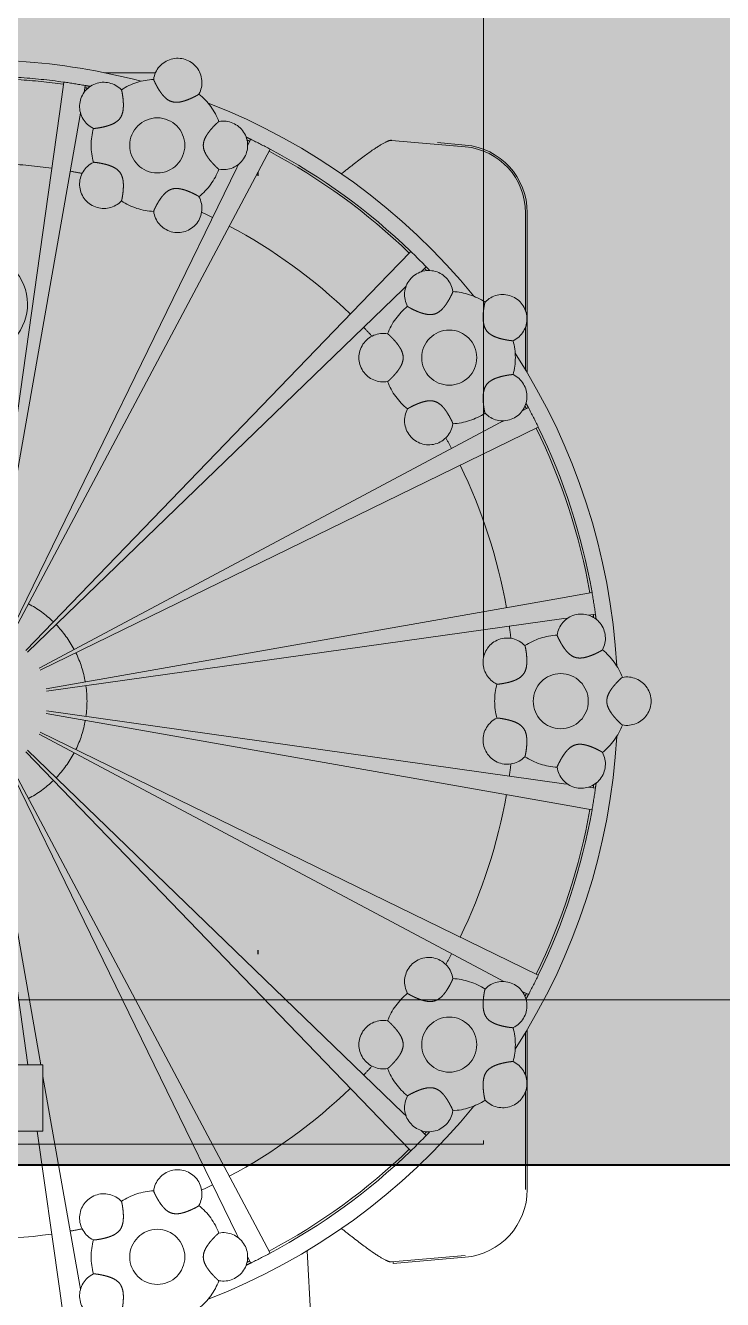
# Model space of a CAD drawing. Header units: centimetres. Extents: x 405564 to 502064, y 46284 to 60634.
# Drawn here: x 484743.74 to 484761.76, y 56623.04 to 56655.95 of the extents above; entities that cross this region are included whole.
import ezdxf

# ---------------------------------------------------------------- set-up
doc = ezdxf.new("R2010")
doc.units = ezdxf.units.CM
for name, pattern in [('( Hidden )', [0.375, 0.25, -0.125]), ('ACAD_ISO07W100', [3, 0, -3]), ('DOT', [0.25, 0, -0.25])]:
    doc.linetypes.add(name, pattern=pattern)
doc.layers.get('0').update_dxf_attribs({"color": 8, "lineweight": 9})
doc.layers.add('0-KRCN-MİMARİ-220526', color=8, linetype='Continuous', lineweight=9)
doc.layers.add('Visible (ISO)', color=8, linetype='Continuous', lineweight=18)
doc.layers.add('AS_DOS_TERAS_UST', color=8, linetype='ACAD_ISO07W100')
doc.layers.add('AS_NOT_MIMARI', color=8, linetype='Continuous')

# ---------------------------------------------------------------- blocks, each defined once
blk = doc.blocks.new('A$Cdfb98813')
h = blk.add_hatch()
h.set_pattern_fill('ANGLE', color=256, scale=0.3)
h.set_pattern_definition([(0, (182.2423, -979.0145), (0, 2.0955), [1.524, -0.5715]), (90, (182.2423, -979.0145), (-2.0955, 1e-16), [1.524, -0.5715])])
h.paths.add_polyline_path([(1918.018, 199.001), (1545.018, 199.001), (1545.018, 300), (1515.018, 300), (1515.018, 199.001), (238.979, 199.001), (238.979, -429.5), (238.979, -658.015), (1918.018, -658.015)])
h.paths.add_polyline_path([(268.979, -429.5), (268.979, 169.001), (1888.018, 169.001), (1888.018, -628.015), (268.979, -628.015), (268.979, -453.5)], flags=16)
h.paths.add_polyline_path([(1888.018, -429.5), (268.979, -429.5), (268.979, -459.5), (1888.018, -459.5)], flags=0)
h = blk.add_hatch()
h.set_pattern_fill('ANGLE', color=256)
h.set_pattern_definition([(0, (-483849.746, -58273.935), (0, 6.985), [5.08, -1.905]), (90, (-483849.746, -58273.935), (-6.985, 4e-16), [5.08, -1.905])])
h.paths.add_polyline_path([(425.139, -15.05), (800.139, -15.05), (800.139, -100), (900, -100), (900.139, -15.05), (1700, -15.05), (1700, -100), (1800, -100), (1800.139, -15.05), (2235.139, -15.05), (2235.139, -206), (425.139, -206.05)])
for points in [[(425.139, -25.065), (425.139, -206.05), (2235.139, -206.05), (2235.139, -15.05), (1800, -15.05)], [(425.139, -15.05), (800.139, -15.05), (800.139, -100), (900, -100), (900.139, -15.05), (1700, -15.05), (1700, -100), (1800, -100), (1800.139, -15.05), (2235.139, -15.05), (2235.139, -206), (425.139, -206.05), (425.139, -15.05)]]:
    blk.add_lwpolyline(points)
at = {"layer": 'Visible (ISO)', "linetype": '( Hidden )', "ltscale": 100}
for p, q in [((897.357, -177.833), (896.041, -177.833)), ((894.985, -178.075), (894.871, -178.892)), ((895.542, -178.163), (895.511, -178.341)), ((894.871, -178.892), (892.992, -192.259)), ((895.399, -178.976), (893.055, -192.269)), ((895.416, -178.875), (895.399, -178.976)), ((899.817, -179.552), (899.737, -179.715)), ((903.456, -179.58), (905.36, -179.747)), ((905.364, -179.701), (904.641, -179.638)), ((900.319, -179.808), (899.931, -180.536)), ((905.092, -179.723), (905.098, -179.724)), ((899.455, -180.293), (893.537, -192.426)), ((899.499, -180.202), (899.455, -180.293)), ((899.931, -180.536), (893.594, -192.455)), ((906.919, -181.449), (906.919, -183.975)), ((906.965, -185.581), (906.965, -181.449)), ((903.955, -182.449), (903.382, -183.043)), ((904.353, -182.848), (904.223, -182.974)), ((903.382, -183.043), (894.004, -192.753)), ((903.76, -183.421), (894.049, -192.798)), ((903.833, -183.35), (903.76, -183.421)), ((906.919, -184.403), (906.919, -185.505)), ((906.995, -186.484), (906.835, -186.569)), ((906.266, -186.871), (894.348, -193.209)), ((906.356, -186.824), (906.266, -186.871)), ((907.251, -186.986), (906.509, -187.348)), ((906.509, -187.348), (894.376, -193.265)), ((907.827, -191.404), (894.533, -193.748)), ((908.64, -191.261), (907.827, -191.404)), ((908.728, -191.817), (908.549, -191.843)), ((907.911, -191.932), (894.543, -193.811)), ((908.012, -191.918), (907.911, -191.932)), ((907.827, -196.725), (894.533, -194.381)), ((907.911, -196.197), (894.543, -194.318)), ((906.266, -201.258), (894.348, -194.92)), ((906.509, -200.781), (894.376, -194.864)), ((903.382, -205.086), (894.004, -195.376)), ((903.76, -204.708), (894.049, -195.331)), ((899.455, -207.836), (893.537, -195.703)), ((899.931, -207.593), (893.594, -195.674)), ((894.059, -203.462), (892.992, -195.87)), ((894.395, -203.461), (893.055, -195.86)), ((908.012, -196.211), (907.911, -196.197)), ((908.728, -196.312), (908.549, -196.287)), ((908.64, -196.868), (907.827, -196.725)), ((907.251, -201.143), (906.509, -200.781)), ((906.356, -201.305), (906.266, -201.258)), ((906.995, -201.645), (906.835, -201.56)), ((906.919, -202.624), (906.919, -203.726)), ((906.965, -206.68), (906.965, -202.548)), ((891.029, -203.462), (894.447, -203.461)), ((894.447, -205.17), (894.447, -203.461)), ((895.399, -209.154), (894.447, -203.755)), ((906.919, -204.154), (906.919, -206.68)), ((903.833, -204.779), (903.76, -204.708)), ((891.029, -205.171), (894.447, -205.17)), ((894.871, -209.237), (894.299, -205.17)), ((903.955, -205.68), (903.382, -205.086)), ((904.353, -205.281), (904.223, -205.155)), ((900.319, -208.321), (899.931, -207.593)), ((899.499, -207.927), (899.455, -207.836)), ((901.275, -208.259), (901.367, -210)), ((899.817, -208.577), (899.737, -208.414)), ((905.36, -208.382), (903.456, -208.549)), ((903.502, -208.591), (905.364, -208.428)), ((903.502, -208.545), (903.502, -208.591)), ((894.985, -210.054), (894.871, -209.237)), ((895.416, -209.254), (895.399, -209.154))]:
    blk.add_line(p, q, dxfattribs=at)
blk.add_lwpolyline([(879.639, -167.914), (905.837, -167.914), (905.837, -205.503), (879.639, -205.503)], close=True, dxfattribs=at)
at = {"layer": 'Visible (ISO)'}
blk.add_lwpolyline([(1383.84, -168.339), (1776.42, -168.339), (1776.42, -201.839), (415.585, -201.748)], dxfattribs=at)
at = {"layer": 'Visible (ISO)', "linetype": '( Hidden )', "ltscale": 100}
for centre in [(897.402, -179.711), (904.948, -185.193), (907.831, -194.065), (904.948, -202.936), (897.402, -208.418)]:
    blk.add_circle(centre, 0.712, dxfattribs=at)
for centre, radius, start, end in [((892.738, -194.065), 16.564, 75.146, 86.2726), ((897.93, -178.086), 0.626, 331.3424, 172.6576), ((892.738, -194.065), 16.146, 82, 86.176), ((892.738, -194.065), 16.089, 82, 86.1624), ((897.402, -179.711), 1.709, 93.128, 122.872), ((892.738, -194.065), 16.147, 80, 82), ((896.02, -178.706), 0.626, 43.3424, 244.6576), ((892.738, -194.065), 16.089, 79.7221, 80), ((892.738, -194.065), 16.146, 79.5388, 80), ((897.402, -179.711), 1.709, 21.128, 50.872), ((892.738, -194.065), 16.564, 39.146, 68.854), ((897.402, -179.711), 1.709, 165.128, 194.872), ((899.111, -179.711), 0.626, 259.3424, 100.6576), ((892.738, -194.065), 16.146, 64, 64.4612), ((892.738, -194.065), 16.089, 64, 64.2779), ((892.738, -194.065), 16.147, 62, 64), ((892.738, -194.065), 16.089, 46, 62), ((892.738, -194.065), 16.146, 46, 62), ((905.211, -181.449), 1.709, 0, 84.9995), ((905.211, -181.449), 1.754, 0, 85), ((892.738, -194.065), 13.899, 82, 86.9465), ((896.02, -180.715), 0.626, 115.3424, 316.6576), ((892.738, -194.065), 13.899, 78.7084, 80), ((897.402, -179.711), 1.709, 309.128, 338.872), ((897.402, -179.711), 1.709, 237.128, 266.872), ((897.93, -181.336), 0.626, 187.3424, 28.6576), ((892.738, -194.065), 13.899, 64, 65.2916), ((892.738, -194.065), 13.899, 46, 62), ((892.738, -194.065), 16.147, 44, 46), ((904.42, -183.568), 0.626, 7.3424, 208.6576), ((892.738, -194.065), 16.089, 43.7221, 44), ((892.738, -194.065), 16.146, 43.5388, 44), ((892.738, -183.813), 1.31, 141.5, 38.5), ((904.948, -185.193), 1.709, 57.128, 86.872), ((906.331, -184.189), 0.626, 295.3424, 136.6576), ((904.948, -185.193), 1.709, 129.128, 158.872), ((903.24, -185.193), 0.626, 79.3424, 280.6576), ((892.738, -194.065), 13.899, 42.7084, 44), ((904.948, -185.193), 1.709, 345.128, 14.872), ((892.738, -194.065), 16.564, 3.146, 32.854), ((904.948, -185.193), 1.709, 201.128, 230.872), ((906.331, -186.198), 0.626, 223.3424, 64.6576), ((904.42, -186.818), 0.626, 151.3424, 352.6576), ((892.738, -194.065), 16.089, 28, 28.2779), ((892.738, -194.065), 16.146, 28, 28.4612), ((892.738, -194.065), 16.147, 26, 28), ((904.948, -185.193), 1.709, 273.128, 302.872), ((892.738, -194.065), 16.089, 10, 26), ((892.738, -194.065), 16.146, 10, 26), ((892.738, -194.065), 13.899, 28, 29.2916), ((892.738, -194.065), 13.899, 10, 26), ((892.738, -194.065), 16.147, 8, 10), ((892.738, -194.065), 2.848, 46, 62), ((908.359, -192.44), 0.626, 331.3424, 172.6576), ((892.738, -194.065), 16.089, 7.7221, 8), ((892.738, -194.065), 16.146, 7.5388, 8), ((892.738, -194.065), 2.848, 28, 44), ((892.738, -194.065), 13.899, 6.7084, 8), ((906.448, -193.06), 0.626, 43.3424, 244.6576), ((907.831, -194.065), 1.709, 93.128, 122.872), ((892.738, -194.065), 2.848, 10, 26), ((907.831, -194.065), 1.709, 21.128, 50.872), ((909.539, -194.065), 0.626, 259.3424, 100.6576), ((892.738, -194.065), 2.848, 352, 8), ((907.831, -194.065), 1.709, 165.128, 194.872), ((892.738, -194.065), 2.848, 334, 350), ((906.448, -195.069), 0.626, 115.3424, 316.6576), ((907.831, -194.065), 1.709, 309.128, 338.872), ((892.738, -194.065), 16.564, 327.146, 356.854), ((892.738, -194.065), 2.848, 316, 332), ((908.359, -195.689), 0.626, 187.3424, 28.6576), ((892.738, -194.065), 13.899, 352, 353.2916), ((907.831, -194.065), 1.709, 237.128, 266.872), ((892.738, -194.065), 2.848, 298, 314), ((892.738, -194.065), 16.147, 350, 352), ((892.738, -194.065), 16.089, 352, 352.2779), ((892.738, -194.065), 16.146, 352, 352.4612), ((892.738, -194.065), 13.899, 334, 350), ((892.738, -194.065), 16.089, 334, 350), ((892.738, -194.065), 16.146, 334, 350), ((904.42, -201.311), 0.626, 7.3424, 208.6576), ((892.738, -194.065), 13.899, 330.7084, 332), ((904.948, -202.936), 1.709, 57.128, 86.872), ((906.331, -201.931), 0.626, 295.3424, 136.6576), ((892.738, -194.065), 16.147, 332, 334), ((904.948, -202.936), 1.709, 129.128, 158.872), ((892.738, -194.065), 16.089, 331.7221, 332), ((892.738, -194.065), 16.146, 331.5388, 332), ((903.24, -202.936), 0.626, 79.3424, 280.6576), ((904.948, -202.936), 1.709, 345.128, 14.872), ((892.738, -194.065), 13.899, 316, 317.2916), ((904.948, -202.936), 1.709, 201.128, 230.872), ((906.331, -203.94), 0.626, 223.3424, 64.6576), ((892.738, -194.065), 13.899, 298, 314), ((904.42, -204.561), 0.626, 151.3424, 352.6576), ((892.738, -194.065), 16.564, 291.146, 320.854), ((904.948, -202.936), 1.709, 273.128, 302.872), ((892.738, -194.065), 16.147, 314, 316), ((892.738, -194.065), 16.089, 316, 316.2779), ((892.738, -194.065), 16.146, 316, 316.4612), ((892.738, -194.065), 16.089, 298, 314), ((892.738, -194.065), 16.146, 298, 314), ((897.93, -206.793), 0.626, 331.3424, 172.6576), ((892.738, -194.065), 13.899, 294.7084, 296), ((896.02, -207.414), 0.626, 43.3424, 244.6576), ((897.402, -208.418), 1.709, 93.128, 122.872), ((905.211, -206.68), 1.754, 275, 0), ((897.402, -208.418), 1.709, 21.128, 50.872), ((892.738, -194.065), 13.899, 262, 278), ((892.738, -194.065), 13.899, 280, 281.2916), ((899.111, -208.418), 0.626, 259.3424, 100.6576), ((897.402, -208.418), 1.709, 165.128, 194.872), ((892.738, -194.065), 16.146, 295.5388, 296), ((892.738, -194.065), 16.089, 295.7221, 296), ((892.738, -194.065), 16.147, 296, 298), ((896.02, -209.423), 0.626, 115.3424, 316.6576), ((897.402, -208.418), 1.709, 309.128, 338.872)]:
    blk.add_arc(centre, radius, start, end, dxfattribs=at)
blk.add_ellipse((905.211, -181.449), major_axis=(0.149, 1.702), ratio=0.999994, start_param=0, end_param=0.000008, dxfattribs=at)
for points, knots in [([(897.309, -178.006), (897.308, -178.008), (897.31, -178.013), (897.316, -178.03), (897.321, -178.042), (897.334, -178.07), (897.343, -178.088), (897.364, -178.13), (897.376, -178.154), (897.402, -178.201), (897.418, -178.23), (897.454, -178.288), (897.474, -178.318), (897.505, -178.362), (897.519, -178.381), (897.549, -178.418), (897.564, -178.435), (897.604, -178.477), (897.634, -178.504), (897.699, -178.549), (897.735, -178.567), (897.805, -178.59), (897.844, -178.596), (897.923, -178.598), (897.963, -178.594), (898.02, -178.584), (898.043, -178.578), (898.089, -178.566), (898.111, -178.559), (898.163, -178.542), (898.196, -178.529), (898.259, -178.503), (898.289, -178.49), (898.338, -178.466), (898.362, -178.455), (898.404, -178.433), (898.421, -178.423), (898.448, -178.408), (898.459, -178.402), (898.475, -178.391), (898.479, -178.388), (898.48, -178.386)], [1.593447, 1.593447, 1.593447, 1.593447, 1.741705, 1.741705, 1.890087, 1.890087, 2.048895, 2.048895, 2.207703, 2.207703, 2.382003, 2.382003, 2.556302, 2.556302, 2.669107, 2.669107, 2.781911, 2.781911, 2.975658, 2.975658, 3.169405, 3.169405, 3.363153, 3.363153, 3.5569, 3.5569, 3.669704, 3.669704, 3.782509, 3.782509, 3.956808, 3.956808, 4.131108, 4.131108, 4.289916, 4.289916, 4.448724, 4.448724, 4.597106, 4.597106, 4.745364, 4.745364, 4.745364, 4.745364]), ([(895.752, -179.273), (895.753, -179.273), (895.759, -179.274), (895.777, -179.273), (895.79, -179.272), (895.821, -179.268), (895.841, -179.266), (895.887, -179.259), (895.913, -179.254), (895.967, -179.244), (895.999, -179.238), (896.065, -179.222), (896.1, -179.212), (896.151, -179.196), (896.174, -179.188), (896.218, -179.172), (896.239, -179.162), (896.292, -179.137), (896.326, -179.117), (896.389, -179.069), (896.417, -179.041), (896.461, -178.981), (896.479, -178.946), (896.505, -178.871), (896.514, -178.832), (896.521, -178.774), (896.523, -178.751), (896.526, -178.704), (896.526, -178.68), (896.526, -178.626), (896.524, -178.591), (896.519, -178.522), (896.515, -178.489), (896.508, -178.436), (896.504, -178.41), (896.497, -178.363), (896.493, -178.343), (896.487, -178.314), (896.484, -178.301), (896.479, -178.283), (896.477, -178.278), (896.475, -178.276)], [1.593447, 1.593447, 1.593447, 1.593447, 1.741705, 1.741705, 1.890087, 1.890087, 2.048895, 2.048895, 2.207703, 2.207703, 2.382003, 2.382003, 2.556302, 2.556302, 2.669107, 2.669107, 2.781911, 2.781911, 2.975658, 2.975658, 3.169405, 3.169405, 3.363153, 3.363153, 3.5569, 3.5569, 3.669704, 3.669704, 3.782509, 3.782509, 3.956808, 3.956808, 4.131108, 4.131108, 4.289916, 4.289916, 4.448724, 4.448724, 4.597106, 4.597106, 4.745364, 4.745364, 4.745364, 4.745364]), ([(898.995, -179.095), (898.993, -179.095), (898.988, -179.098), (898.974, -179.11), (898.964, -179.118), (898.941, -179.139), (898.926, -179.153), (898.893, -179.186), (898.875, -179.205), (898.837, -179.244), (898.815, -179.268), (898.771, -179.321), (898.748, -179.348), (898.716, -179.392), (898.703, -179.411), (898.677, -179.45), (898.665, -179.471), (898.637, -179.522), (898.621, -179.558), (898.598, -179.634), (898.592, -179.674), (898.592, -179.747), (898.598, -179.787), (898.621, -179.863), (898.637, -179.899), (898.665, -179.951), (898.677, -179.971), (898.703, -180.01), (898.716, -180.029), (898.748, -180.073), (898.771, -180.101), (898.815, -180.153), (898.837, -180.177), (898.875, -180.217), (898.893, -180.236), (898.926, -180.268), (898.941, -180.282), (898.964, -180.303), (898.974, -180.311), (898.988, -180.323), (898.993, -180.326), (898.995, -180.326)], [1.593447, 1.593447, 1.593447, 1.593447, 1.741705, 1.741705, 1.890087, 1.890087, 2.048895, 2.048895, 2.207703, 2.207703, 2.382003, 2.382003, 2.556302, 2.556302, 2.669107, 2.669107, 2.781911, 2.781911, 2.975658, 2.975658, 3.169405, 3.169405, 3.363153, 3.363153, 3.5569, 3.5569, 3.669704, 3.669704, 3.782509, 3.782509, 3.956808, 3.956808, 4.131108, 4.131108, 4.289916, 4.289916, 4.448724, 4.448724, 4.597106, 4.597106, 4.745364, 4.745364, 4.745364, 4.745364]), ([(903.456, -179.58), (903.421, -179.577), (903.366, -179.595), (903.21, -179.674), (903.106, -179.738), (902.844, -179.918), (902.668, -180.048), (902.369, -180.281), (902.269, -180.359), (902.164, -180.444)], [-13.755616, -13.755616, -13.755616, -13.755616, -11.927483, -11.927483, -9.890702, -9.890702, -7.418027, -7.418027, -6.291034, -6.291034, -6.291034, -6.291034]), ([(896.475, -181.145), (896.477, -181.143), (896.479, -181.138), (896.484, -181.121), (896.487, -181.108), (896.493, -181.078), (896.497, -181.058), (896.504, -181.012), (896.508, -180.986), (896.515, -180.932), (896.519, -180.899), (896.524, -180.831), (896.526, -180.795), (896.526, -180.741), (896.526, -180.717), (896.523, -180.671), (896.521, -180.647), (896.514, -180.59), (896.505, -180.55), (896.479, -180.475), (896.461, -180.44), (896.417, -180.381), (896.389, -180.352), (896.326, -180.304), (896.292, -180.284), (896.239, -180.259), (896.218, -180.25), (896.174, -180.233), (896.151, -180.225), (896.1, -180.209), (896.065, -180.2), (895.999, -180.184), (895.967, -180.177), (895.913, -180.167), (895.887, -180.162), (895.841, -180.155), (895.821, -180.153), (895.79, -180.149), (895.777, -180.148), (895.759, -180.147), (895.753, -180.148), (895.752, -180.149)], [1.593447, 1.593447, 1.593447, 1.593447, 1.741705, 1.741705, 1.890087, 1.890087, 2.048895, 2.048895, 2.207703, 2.207703, 2.382003, 2.382003, 2.556302, 2.556302, 2.669107, 2.669107, 2.781911, 2.781911, 2.975658, 2.975658, 3.169405, 3.169405, 3.363153, 3.363153, 3.5569, 3.5569, 3.669704, 3.669704, 3.782509, 3.782509, 3.956808, 3.956808, 4.131108, 4.131108, 4.289916, 4.289916, 4.448724, 4.448724, 4.597106, 4.597106, 4.745364, 4.745364, 4.745364, 4.745364]), ([(898.48, -181.035), (898.479, -181.033), (898.475, -181.03), (898.459, -181.02), (898.448, -181.013), (898.421, -180.998), (898.404, -180.988), (898.362, -180.967), (898.338, -180.955), (898.289, -180.932), (898.259, -180.918), (898.196, -180.892), (898.163, -180.879), (898.111, -180.862), (898.089, -180.855), (898.043, -180.843), (898.02, -180.838), (897.963, -180.827), (897.923, -180.823), (897.844, -180.825), (897.805, -180.831), (897.735, -180.854), (897.699, -180.872), (897.634, -180.917), (897.604, -180.944), (897.564, -180.986), (897.549, -181.004), (897.519, -181.04), (897.505, -181.059), (897.474, -181.103), (897.454, -181.133), (897.418, -181.191), (897.402, -181.22), (897.376, -181.267), (897.364, -181.291), (897.343, -181.333), (897.334, -181.351), (897.321, -181.379), (897.316, -181.391), (897.31, -181.408), (897.308, -181.414), (897.309, -181.416)], [1.593447, 1.593447, 1.593447, 1.593447, 1.741705, 1.741705, 1.890087, 1.890087, 2.048895, 2.048895, 2.207703, 2.207703, 2.382003, 2.382003, 2.556302, 2.556302, 2.669107, 2.669107, 2.781911, 2.781911, 2.975658, 2.975658, 3.169405, 3.169405, 3.363153, 3.363153, 3.5569, 3.5569, 3.669704, 3.669704, 3.782509, 3.782509, 3.956808, 3.956808, 4.131108, 4.131108, 4.289916, 4.289916, 4.448724, 4.448724, 4.597106, 4.597106, 4.745364, 4.745364, 4.745364, 4.745364]), ([(903.871, -183.869), (903.872, -183.871), (903.876, -183.874), (903.891, -183.884), (903.902, -183.891), (903.929, -183.906), (903.947, -183.916), (903.988, -183.937), (904.012, -183.949), (904.061, -183.972), (904.091, -183.986), (904.154, -184.012), (904.188, -184.025), (904.239, -184.042), (904.261, -184.049), (904.307, -184.061), (904.33, -184.066), (904.387, -184.077), (904.427, -184.081), (904.506, -184.079), (904.545, -184.073), (904.615, -184.05), (904.651, -184.032), (904.716, -183.987), (904.746, -183.96), (904.786, -183.918), (904.802, -183.9), (904.831, -183.864), (904.845, -183.845), (904.877, -183.801), (904.896, -183.771), (904.932, -183.713), (904.948, -183.684), (904.974, -183.636), (904.987, -183.613), (905.008, -183.571), (905.016, -183.553), (905.029, -183.525), (905.034, -183.513), (905.041, -183.496), (905.042, -183.49), (905.042, -183.488)], [1.593447, 1.593447, 1.593447, 1.593447, 1.741705, 1.741705, 1.890087, 1.890087, 2.048895, 2.048895, 2.207703, 2.207703, 2.382003, 2.382003, 2.556302, 2.556302, 2.669107, 2.669107, 2.781911, 2.781911, 2.975658, 2.975658, 3.169405, 3.169405, 3.363153, 3.363153, 3.5569, 3.5569, 3.669704, 3.669704, 3.782509, 3.782509, 3.956808, 3.956808, 4.131108, 4.131108, 4.289916, 4.289916, 4.448724, 4.448724, 4.597106, 4.597106, 4.745364, 4.745364, 4.745364, 4.745364]), ([(905.875, -183.759), (905.874, -183.761), (905.872, -183.766), (905.867, -183.783), (905.864, -183.796), (905.857, -183.826), (905.854, -183.846), (905.846, -183.892), (905.842, -183.918), (905.835, -183.972), (905.832, -184.005), (905.826, -184.073), (905.825, -184.109), (905.824, -184.163), (905.824, -184.187), (905.827, -184.233), (905.829, -184.257), (905.837, -184.314), (905.845, -184.354), (905.871, -184.428), (905.89, -184.464), (905.933, -184.523), (905.961, -184.552), (906.024, -184.6), (906.059, -184.62), (906.111, -184.645), (906.133, -184.654), (906.177, -184.671), (906.199, -184.679), (906.25, -184.695), (906.285, -184.704), (906.351, -184.72), (906.384, -184.727), (906.437, -184.737), (906.463, -184.742), (906.509, -184.749), (906.53, -184.751), (906.56, -184.755), (906.573, -184.756), (906.591, -184.756), (906.597, -184.756), (906.599, -184.755)], [1.593447, 1.593447, 1.593447, 1.593447, 1.741705, 1.741705, 1.890087, 1.890087, 2.048895, 2.048895, 2.207703, 2.207703, 2.382003, 2.382003, 2.556302, 2.556302, 2.669107, 2.669107, 2.781911, 2.781911, 2.975658, 2.975658, 3.169405, 3.169405, 3.363153, 3.363153, 3.5569, 3.5569, 3.669704, 3.669704, 3.782509, 3.782509, 3.956808, 3.956808, 4.131108, 4.131108, 4.289916, 4.289916, 4.448724, 4.448724, 4.597106, 4.597106, 4.745364, 4.745364, 4.745364, 4.745364]), ([(903.356, -185.809), (903.358, -185.809), (903.362, -185.806), (903.377, -185.794), (903.387, -185.786), (903.409, -185.765), (903.424, -185.751), (903.457, -185.718), (903.476, -185.699), (903.513, -185.66), (903.535, -185.635), (903.58, -185.583), (903.602, -185.556), (903.634, -185.512), (903.648, -185.493), (903.673, -185.453), (903.685, -185.433), (903.713, -185.382), (903.729, -185.346), (903.752, -185.27), (903.758, -185.23), (903.758, -185.157), (903.752, -185.117), (903.729, -185.041), (903.713, -185.004), (903.685, -184.953), (903.673, -184.933), (903.648, -184.894), (903.634, -184.875), (903.602, -184.831), (903.58, -184.803), (903.535, -184.751), (903.513, -184.727), (903.476, -184.687), (903.457, -184.668), (903.424, -184.636), (903.409, -184.622), (903.387, -184.601), (903.377, -184.592), (903.362, -184.581), (903.358, -184.578), (903.356, -184.578)], [1.593447, 1.593447, 1.593447, 1.593447, 1.741705, 1.741705, 1.890087, 1.890087, 2.048895, 2.048895, 2.207703, 2.207703, 2.382003, 2.382003, 2.556302, 2.556302, 2.669107, 2.669107, 2.781911, 2.781911, 2.975658, 2.975658, 3.169405, 3.169405, 3.363153, 3.363153, 3.5569, 3.5569, 3.669704, 3.669704, 3.782509, 3.782509, 3.956808, 3.956808, 4.131108, 4.131108, 4.289916, 4.289916, 4.448724, 4.448724, 4.597106, 4.597106, 4.745364, 4.745364, 4.745364, 4.745364]), ([(906.599, -185.631), (906.597, -185.631), (906.591, -185.63), (906.573, -185.631), (906.56, -185.632), (906.53, -185.635), (906.509, -185.638), (906.463, -185.645), (906.437, -185.65), (906.384, -185.66), (906.351, -185.666), (906.285, -185.682), (906.25, -185.692), (906.199, -185.708), (906.177, -185.715), (906.133, -185.732), (906.111, -185.742), (906.059, -185.767), (906.024, -185.787), (905.961, -185.835), (905.933, -185.863), (905.89, -185.923), (905.871, -185.958), (905.845, -186.033), (905.837, -186.072), (905.829, -186.13), (905.827, -186.153), (905.824, -186.2), (905.824, -186.224), (905.825, -186.278), (905.826, -186.313), (905.832, -186.382), (905.835, -186.414), (905.842, -186.468), (905.846, -186.494), (905.854, -186.541), (905.857, -186.561), (905.864, -186.59), (905.867, -186.603), (905.872, -186.621), (905.874, -186.626), (905.875, -186.628)], [1.593447, 1.593447, 1.593447, 1.593447, 1.741705, 1.741705, 1.890087, 1.890087, 2.048895, 2.048895, 2.207703, 2.207703, 2.382003, 2.382003, 2.556302, 2.556302, 2.669107, 2.669107, 2.781911, 2.781911, 2.975658, 2.975658, 3.169405, 3.169405, 3.363153, 3.363153, 3.5569, 3.5569, 3.669704, 3.669704, 3.782509, 3.782509, 3.956808, 3.956808, 4.131108, 4.131108, 4.289916, 4.289916, 4.448724, 4.448724, 4.597106, 4.597106, 4.745364, 4.745364, 4.745364, 4.745364]), ([(905.042, -186.898), (905.042, -186.896), (905.041, -186.891), (905.034, -186.874), (905.029, -186.862), (905.016, -186.834), (905.008, -186.815), (904.987, -186.774), (904.974, -186.75), (904.948, -186.703), (904.932, -186.674), (904.896, -186.616), (904.877, -186.586), (904.845, -186.542), (904.831, -186.523), (904.802, -186.486), (904.786, -186.469), (904.746, -186.427), (904.716, -186.4), (904.651, -186.355), (904.615, -186.337), (904.545, -186.314), (904.506, -186.307), (904.427, -186.306), (904.387, -186.31), (904.33, -186.32), (904.307, -186.326), (904.261, -186.338), (904.239, -186.345), (904.188, -186.362), (904.154, -186.375), (904.091, -186.401), (904.061, -186.414), (904.012, -186.437), (903.988, -186.449), (903.947, -186.471), (903.929, -186.481), (903.902, -186.496), (903.891, -186.502), (903.876, -186.513), (903.872, -186.516), (903.871, -186.518)], [1.593447, 1.593447, 1.593447, 1.593447, 1.741705, 1.741705, 1.890087, 1.890087, 2.048895, 2.048895, 2.207703, 2.207703, 2.382003, 2.382003, 2.556302, 2.556302, 2.669107, 2.669107, 2.781911, 2.781911, 2.975658, 2.975658, 3.169405, 3.169405, 3.363153, 3.363153, 3.5569, 3.5569, 3.669704, 3.669704, 3.782509, 3.782509, 3.956808, 3.956808, 4.131108, 4.131108, 4.289916, 4.289916, 4.448724, 4.448724, 4.597106, 4.597106, 4.745364, 4.745364, 4.745364, 4.745364]), ([(907.737, -192.359), (907.737, -192.361), (907.738, -192.367), (907.745, -192.384), (907.75, -192.396), (907.763, -192.424), (907.771, -192.442), (907.792, -192.484), (907.805, -192.508), (907.831, -192.555), (907.847, -192.584), (907.883, -192.642), (907.902, -192.672), (907.934, -192.716), (907.948, -192.735), (907.977, -192.772), (907.993, -192.789), (908.033, -192.831), (908.063, -192.858), (908.128, -192.903), (908.164, -192.921), (908.234, -192.944), (908.273, -192.95), (908.352, -192.952), (908.392, -192.948), (908.449, -192.938), (908.472, -192.932), (908.518, -192.92), (908.54, -192.913), (908.591, -192.896), (908.625, -192.883), (908.688, -192.857), (908.718, -192.844), (908.767, -192.82), (908.791, -192.809), (908.832, -192.787), (908.85, -192.777), (908.877, -192.762), (908.888, -192.756), (908.903, -192.745), (908.907, -192.742), (908.908, -192.74)], [1.593447, 1.593447, 1.593447, 1.593447, 1.741705, 1.741705, 1.890087, 1.890087, 2.048895, 2.048895, 2.207703, 2.207703, 2.382003, 2.382003, 2.556302, 2.556302, 2.669107, 2.669107, 2.781911, 2.781911, 2.975658, 2.975658, 3.169405, 3.169405, 3.363153, 3.363153, 3.5569, 3.5569, 3.669704, 3.669704, 3.782509, 3.782509, 3.956808, 3.956808, 4.131108, 4.131108, 4.289916, 4.289916, 4.448724, 4.448724, 4.597106, 4.597106, 4.745364, 4.745364, 4.745364, 4.745364]), ([(906.18, -193.626), (906.182, -193.627), (906.188, -193.628), (906.206, -193.627), (906.219, -193.626), (906.249, -193.622), (906.27, -193.62), (906.316, -193.613), (906.342, -193.608), (906.395, -193.598), (906.428, -193.592), (906.494, -193.576), (906.529, -193.566), (906.58, -193.55), (906.602, -193.542), (906.646, -193.526), (906.668, -193.516), (906.72, -193.491), (906.755, -193.471), (906.818, -193.423), (906.846, -193.395), (906.889, -193.335), (906.908, -193.3), (906.934, -193.225), (906.942, -193.186), (906.95, -193.128), (906.952, -193.105), (906.955, -193.058), (906.955, -193.034), (906.954, -192.98), (906.953, -192.945), (906.947, -192.876), (906.944, -192.843), (906.937, -192.79), (906.933, -192.763), (906.925, -192.717), (906.922, -192.697), (906.915, -192.667), (906.912, -192.655), (906.907, -192.637), (906.905, -192.632), (906.904, -192.63)], [1.593447, 1.593447, 1.593447, 1.593447, 1.741705, 1.741705, 1.890087, 1.890087, 2.048895, 2.048895, 2.207703, 2.207703, 2.382003, 2.382003, 2.556302, 2.556302, 2.669107, 2.669107, 2.781911, 2.781911, 2.975658, 2.975658, 3.169405, 3.169405, 3.363153, 3.363153, 3.5569, 3.5569, 3.669704, 3.669704, 3.782509, 3.782509, 3.956808, 3.956808, 4.131108, 4.131108, 4.289916, 4.289916, 4.448724, 4.448724, 4.597106, 4.597106, 4.745364, 4.745364, 4.745364, 4.745364]), ([(909.423, -193.449), (909.421, -193.449), (909.417, -193.452), (909.402, -193.464), (909.392, -193.472), (909.37, -193.493), (909.355, -193.507), (909.322, -193.54), (909.303, -193.559), (909.266, -193.598), (909.244, -193.622), (909.199, -193.675), (909.177, -193.702), (909.145, -193.746), (909.131, -193.765), (909.106, -193.804), (909.094, -193.825), (909.066, -193.876), (909.05, -193.912), (909.027, -193.988), (909.021, -194.028), (909.021, -194.101), (909.027, -194.141), (909.05, -194.217), (909.066, -194.253), (909.094, -194.304), (909.106, -194.325), (909.131, -194.364), (909.145, -194.383), (909.177, -194.427), (909.199, -194.455), (909.244, -194.507), (909.266, -194.531), (909.303, -194.571), (909.322, -194.589), (909.355, -194.622), (909.37, -194.636), (909.392, -194.657), (909.402, -194.665), (909.417, -194.677), (909.421, -194.68), (909.423, -194.68)], [1.593447, 1.593447, 1.593447, 1.593447, 1.741705, 1.741705, 1.890087, 1.890087, 2.048895, 2.048895, 2.207703, 2.207703, 2.382003, 2.382003, 2.556302, 2.556302, 2.669107, 2.669107, 2.781911, 2.781911, 2.975658, 2.975658, 3.169405, 3.169405, 3.363153, 3.363153, 3.5569, 3.5569, 3.669704, 3.669704, 3.782509, 3.782509, 3.956808, 3.956808, 4.131108, 4.131108, 4.289916, 4.289916, 4.448724, 4.448724, 4.597106, 4.597106, 4.745364, 4.745364, 4.745364, 4.745364]), ([(906.904, -195.499), (906.905, -195.497), (906.907, -195.492), (906.912, -195.474), (906.915, -195.462), (906.922, -195.432), (906.925, -195.412), (906.933, -195.366), (906.937, -195.339), (906.944, -195.286), (906.947, -195.253), (906.953, -195.185), (906.954, -195.149), (906.955, -195.095), (906.955, -195.071), (906.952, -195.024), (906.95, -195.001), (906.942, -194.943), (906.934, -194.904), (906.908, -194.829), (906.889, -194.794), (906.846, -194.734), (906.818, -194.706), (906.755, -194.658), (906.72, -194.638), (906.668, -194.613), (906.646, -194.603), (906.602, -194.587), (906.58, -194.579), (906.529, -194.563), (906.494, -194.554), (906.428, -194.538), (906.395, -194.531), (906.342, -194.521), (906.316, -194.516), (906.27, -194.509), (906.249, -194.507), (906.219, -194.503), (906.206, -194.502), (906.188, -194.501), (906.182, -194.502), (906.18, -194.503)], [1.593447, 1.593447, 1.593447, 1.593447, 1.741705, 1.741705, 1.890087, 1.890087, 2.048895, 2.048895, 2.207703, 2.207703, 2.382003, 2.382003, 2.556302, 2.556302, 2.669107, 2.669107, 2.781911, 2.781911, 2.975658, 2.975658, 3.169405, 3.169405, 3.363153, 3.363153, 3.5569, 3.5569, 3.669704, 3.669704, 3.782509, 3.782509, 3.956808, 3.956808, 4.131108, 4.131108, 4.289916, 4.289916, 4.448724, 4.448724, 4.597106, 4.597106, 4.745364, 4.745364, 4.745364, 4.745364]), ([(908.908, -195.389), (908.907, -195.387), (908.903, -195.384), (908.888, -195.374), (908.877, -195.367), (908.85, -195.352), (908.832, -195.342), (908.791, -195.32), (908.767, -195.309), (908.718, -195.285), (908.688, -195.272), (908.625, -195.246), (908.591, -195.233), (908.54, -195.216), (908.518, -195.209), (908.472, -195.197), (908.449, -195.192), (908.392, -195.181), (908.352, -195.177), (908.273, -195.179), (908.234, -195.185), (908.164, -195.208), (908.128, -195.226), (908.063, -195.271), (908.033, -195.298), (907.993, -195.34), (907.977, -195.358), (907.948, -195.394), (907.934, -195.413), (907.902, -195.457), (907.883, -195.487), (907.847, -195.545), (907.831, -195.574), (907.805, -195.621), (907.792, -195.645), (907.771, -195.687), (907.763, -195.705), (907.75, -195.733), (907.745, -195.745), (907.738, -195.762), (907.737, -195.768), (907.737, -195.77)], [1.593447, 1.593447, 1.593447, 1.593447, 1.741705, 1.741705, 1.890087, 1.890087, 2.048895, 2.048895, 2.207703, 2.207703, 2.382003, 2.382003, 2.556302, 2.556302, 2.669107, 2.669107, 2.781911, 2.781911, 2.975658, 2.975658, 3.169405, 3.169405, 3.363153, 3.363153, 3.5569, 3.5569, 3.669704, 3.669704, 3.782509, 3.782509, 3.956808, 3.956808, 4.131108, 4.131108, 4.289916, 4.289916, 4.448724, 4.448724, 4.597106, 4.597106, 4.745364, 4.745364, 4.745364, 4.745364]), ([(903.871, -201.611), (903.872, -201.613), (903.876, -201.616), (903.891, -201.627), (903.902, -201.633), (903.929, -201.649), (903.947, -201.658), (903.988, -201.68), (904.012, -201.692), (904.061, -201.715), (904.091, -201.728), (904.154, -201.754), (904.188, -201.767), (904.239, -201.784), (904.261, -201.791), (904.307, -201.804), (904.33, -201.809), (904.387, -201.819), (904.427, -201.823), (904.506, -201.822), (904.545, -201.815), (904.615, -201.792), (904.651, -201.774), (904.716, -201.729), (904.746, -201.702), (904.786, -201.66), (904.802, -201.643), (904.831, -201.606), (904.845, -201.587), (904.877, -201.543), (904.896, -201.513), (904.932, -201.455), (904.948, -201.426), (904.974, -201.379), (904.987, -201.355), (905.008, -201.314), (905.016, -201.295), (905.029, -201.267), (905.034, -201.255), (905.041, -201.238), (905.042, -201.233), (905.042, -201.231)], [1.593447, 1.593447, 1.593447, 1.593447, 1.741705, 1.741705, 1.890087, 1.890087, 2.048895, 2.048895, 2.207703, 2.207703, 2.382003, 2.382003, 2.556302, 2.556302, 2.669107, 2.669107, 2.781911, 2.781911, 2.975658, 2.975658, 3.169405, 3.169405, 3.363153, 3.363153, 3.5569, 3.5569, 3.669704, 3.669704, 3.782509, 3.782509, 3.956808, 3.956808, 4.131108, 4.131108, 4.289916, 4.289916, 4.448724, 4.448724, 4.597106, 4.597106, 4.745364, 4.745364, 4.745364, 4.745364]), ([(905.875, -201.501), (905.874, -201.503), (905.872, -201.508), (905.867, -201.526), (905.864, -201.539), (905.857, -201.568), (905.854, -201.588), (905.846, -201.635), (905.842, -201.661), (905.835, -201.715), (905.832, -201.747), (905.826, -201.816), (905.825, -201.851), (905.824, -201.905), (905.824, -201.929), (905.827, -201.976), (905.829, -201.999), (905.837, -202.057), (905.845, -202.096), (905.871, -202.171), (905.89, -202.206), (905.933, -202.266), (905.961, -202.294), (906.024, -202.342), (906.059, -202.362), (906.111, -202.387), (906.133, -202.397), (906.177, -202.414), (906.199, -202.421), (906.25, -202.437), (906.285, -202.447), (906.351, -202.463), (906.384, -202.469), (906.437, -202.48), (906.463, -202.484), (906.509, -202.491), (906.53, -202.494), (906.56, -202.497), (906.573, -202.498), (906.591, -202.499), (906.597, -202.498), (906.599, -202.498)], [1.593447, 1.593447, 1.593447, 1.593447, 1.741705, 1.741705, 1.890087, 1.890087, 2.048895, 2.048895, 2.207703, 2.207703, 2.382003, 2.382003, 2.556302, 2.556302, 2.669107, 2.669107, 2.781911, 2.781911, 2.975658, 2.975658, 3.169405, 3.169405, 3.363153, 3.363153, 3.5569, 3.5569, 3.669704, 3.669704, 3.782509, 3.782509, 3.956808, 3.956808, 4.131108, 4.131108, 4.289916, 4.289916, 4.448724, 4.448724, 4.597106, 4.597106, 4.745364, 4.745364, 4.745364, 4.745364]), ([(903.356, -203.551), (903.358, -203.551), (903.362, -203.548), (903.377, -203.537), (903.387, -203.528), (903.409, -203.508), (903.424, -203.493), (903.457, -203.461), (903.476, -203.442), (903.513, -203.402), (903.535, -203.378), (903.58, -203.326), (903.602, -203.298), (903.634, -203.254), (903.648, -203.235), (903.673, -203.196), (903.685, -203.176), (903.713, -203.125), (903.729, -203.088), (903.752, -203.012), (903.758, -202.972), (903.758, -202.899), (903.752, -202.859), (903.729, -202.784), (903.713, -202.747), (903.685, -202.696), (903.673, -202.676), (903.648, -202.636), (903.634, -202.617), (903.602, -202.573), (903.58, -202.546), (903.535, -202.494), (903.513, -202.469), (903.476, -202.43), (903.457, -202.411), (903.424, -202.378), (903.409, -202.364), (903.387, -202.343), (903.377, -202.335), (903.362, -202.323), (903.358, -202.32), (903.356, -202.32)], [1.593447, 1.593447, 1.593447, 1.593447, 1.741705, 1.741705, 1.890087, 1.890087, 2.048895, 2.048895, 2.207703, 2.207703, 2.382003, 2.382003, 2.556302, 2.556302, 2.669107, 2.669107, 2.781911, 2.781911, 2.975658, 2.975658, 3.169405, 3.169405, 3.363153, 3.363153, 3.5569, 3.5569, 3.669704, 3.669704, 3.782509, 3.782509, 3.956808, 3.956808, 4.131108, 4.131108, 4.289916, 4.289916, 4.448724, 4.448724, 4.597106, 4.597106, 4.745364, 4.745364, 4.745364, 4.745364]), ([(906.599, -203.374), (906.597, -203.373), (906.591, -203.373), (906.573, -203.373), (906.56, -203.374), (906.53, -203.378), (906.509, -203.38), (906.463, -203.387), (906.437, -203.392), (906.384, -203.402), (906.351, -203.409), (906.285, -203.425), (906.25, -203.434), (906.199, -203.45), (906.177, -203.458), (906.133, -203.475), (906.111, -203.484), (906.059, -203.509), (906.024, -203.529), (905.961, -203.577), (905.933, -203.606), (905.89, -203.665), (905.871, -203.701), (905.845, -203.775), (905.837, -203.815), (905.829, -203.872), (905.827, -203.896), (905.824, -203.943), (905.824, -203.966), (905.825, -204.02), (905.826, -204.056), (905.832, -204.124), (905.835, -204.157), (905.842, -204.211), (905.846, -204.237), (905.854, -204.283), (905.857, -204.303), (905.864, -204.333), (905.867, -204.346), (905.872, -204.363), (905.874, -204.369), (905.875, -204.37)], [1.593447, 1.593447, 1.593447, 1.593447, 1.741705, 1.741705, 1.890087, 1.890087, 2.048895, 2.048895, 2.207703, 2.207703, 2.382003, 2.382003, 2.556302, 2.556302, 2.669107, 2.669107, 2.781911, 2.781911, 2.975658, 2.975658, 3.169405, 3.169405, 3.363153, 3.363153, 3.5569, 3.5569, 3.669704, 3.669704, 3.782509, 3.782509, 3.956808, 3.956808, 4.131108, 4.131108, 4.289916, 4.289916, 4.448724, 4.448724, 4.597106, 4.597106, 4.745364, 4.745364, 4.745364, 4.745364]), ([(905.042, -204.641), (905.042, -204.639), (905.041, -204.633), (905.034, -204.616), (905.029, -204.604), (905.016, -204.576), (905.008, -204.558), (904.987, -204.516), (904.974, -204.493), (904.948, -204.445), (904.932, -204.416), (904.896, -204.358), (904.877, -204.328), (904.845, -204.284), (904.831, -204.265), (904.802, -204.229), (904.786, -204.211), (904.746, -204.169), (904.716, -204.142), (904.651, -204.097), (904.615, -204.079), (904.545, -204.056), (904.506, -204.05), (904.427, -204.048), (904.387, -204.052), (904.33, -204.063), (904.307, -204.068), (904.261, -204.08), (904.239, -204.087), (904.188, -204.104), (904.154, -204.117), (904.091, -204.143), (904.061, -204.157), (904.012, -204.18), (903.988, -204.192), (903.947, -204.213), (903.929, -204.223), (903.902, -204.238), (903.891, -204.245), (903.876, -204.255), (903.872, -204.258), (903.871, -204.26)], [1.593447, 1.593447, 1.593447, 1.593447, 1.741705, 1.741705, 1.890087, 1.890087, 2.048895, 2.048895, 2.207703, 2.207703, 2.382003, 2.382003, 2.556302, 2.556302, 2.669107, 2.669107, 2.781911, 2.781911, 2.975658, 2.975658, 3.169405, 3.169405, 3.363153, 3.363153, 3.5569, 3.5569, 3.669704, 3.669704, 3.782509, 3.782509, 3.956808, 3.956808, 4.131108, 4.131108, 4.289916, 4.289916, 4.448724, 4.448724, 4.597106, 4.597106, 4.745364, 4.745364, 4.745364, 4.745364]), ([(897.309, -206.713), (897.308, -206.715), (897.31, -206.721), (897.316, -206.738), (897.321, -206.75), (897.334, -206.778), (897.343, -206.796), (897.364, -206.838), (897.376, -206.862), (897.402, -206.909), (897.418, -206.938), (897.454, -206.996), (897.474, -207.026), (897.505, -207.07), (897.519, -207.089), (897.549, -207.125), (897.564, -207.143), (897.604, -207.185), (897.634, -207.212), (897.699, -207.257), (897.735, -207.275), (897.805, -207.298), (897.844, -207.304), (897.923, -207.306), (897.963, -207.302), (898.02, -207.291), (898.043, -207.286), (898.089, -207.274), (898.111, -207.267), (898.163, -207.25), (898.196, -207.237), (898.259, -207.211), (898.289, -207.197), (898.338, -207.174), (898.362, -207.163), (898.404, -207.141), (898.421, -207.131), (898.448, -207.116), (898.459, -207.109), (898.475, -207.099), (898.479, -207.096), (898.48, -207.094)], [1.593447, 1.593447, 1.593447, 1.593447, 1.741705, 1.741705, 1.890087, 1.890087, 2.048895, 2.048895, 2.207703, 2.207703, 2.382003, 2.382003, 2.556302, 2.556302, 2.669107, 2.669107, 2.781911, 2.781911, 2.975658, 2.975658, 3.169405, 3.169405, 3.363153, 3.363153, 3.5569, 3.5569, 3.669704, 3.669704, 3.782509, 3.782509, 3.956808, 3.956808, 4.131108, 4.131108, 4.289916, 4.289916, 4.448724, 4.448724, 4.597106, 4.597106, 4.745364, 4.745364, 4.745364, 4.745364]), ([(895.752, -207.98), (895.753, -207.981), (895.759, -207.982), (895.777, -207.981), (895.79, -207.98), (895.821, -207.976), (895.841, -207.974), (895.887, -207.967), (895.913, -207.962), (895.967, -207.952), (895.999, -207.945), (896.065, -207.929), (896.1, -207.92), (896.151, -207.904), (896.174, -207.896), (896.218, -207.879), (896.239, -207.87), (896.292, -207.845), (896.326, -207.825), (896.389, -207.777), (896.417, -207.748), (896.461, -207.689), (896.479, -207.654), (896.505, -207.579), (896.514, -207.54), (896.521, -207.482), (896.523, -207.458), (896.526, -207.412), (896.526, -207.388), (896.526, -207.334), (896.524, -207.298), (896.519, -207.23), (896.515, -207.197), (896.508, -207.143), (896.504, -207.117), (896.497, -207.071), (896.493, -207.051), (896.487, -207.021), (896.484, -207.009), (896.479, -206.991), (896.477, -206.986), (896.475, -206.984)], [1.593447, 1.593447, 1.593447, 1.593447, 1.741705, 1.741705, 1.890087, 1.890087, 2.048895, 2.048895, 2.207703, 2.207703, 2.382003, 2.382003, 2.556302, 2.556302, 2.669107, 2.669107, 2.781911, 2.781911, 2.975658, 2.975658, 3.169405, 3.169405, 3.363153, 3.363153, 3.5569, 3.5569, 3.669704, 3.669704, 3.782509, 3.782509, 3.956808, 3.956808, 4.131108, 4.131108, 4.289916, 4.289916, 4.448724, 4.448724, 4.597106, 4.597106, 4.745364, 4.745364, 4.745364, 4.745364]), ([(898.995, -207.803), (898.993, -207.803), (898.988, -207.806), (898.974, -207.818), (898.964, -207.826), (898.941, -207.847), (898.926, -207.861), (898.893, -207.894), (898.875, -207.912), (898.837, -207.952), (898.815, -207.976), (898.771, -208.028), (898.748, -208.056), (898.716, -208.1), (898.703, -208.119), (898.677, -208.158), (898.665, -208.178), (898.637, -208.23), (898.621, -208.266), (898.598, -208.342), (898.592, -208.382), (898.592, -208.455), (898.598, -208.495), (898.621, -208.571), (898.637, -208.607), (898.665, -208.658), (898.677, -208.679), (898.703, -208.718), (898.716, -208.737), (898.748, -208.781), (898.771, -208.808), (898.815, -208.861), (898.837, -208.885), (898.875, -208.924), (898.893, -208.943), (898.926, -208.976), (898.941, -208.99), (898.964, -209.011), (898.974, -209.019), (898.988, -209.031), (898.993, -209.034), (898.995, -209.034)], [1.593447, 1.593447, 1.593447, 1.593447, 1.741705, 1.741705, 1.890087, 1.890087, 2.048895, 2.048895, 2.207703, 2.207703, 2.382003, 2.382003, 2.556302, 2.556302, 2.669107, 2.669107, 2.781911, 2.781911, 2.975658, 2.975658, 3.169405, 3.169405, 3.363153, 3.363153, 3.5569, 3.5569, 3.669704, 3.669704, 3.782509, 3.782509, 3.956808, 3.956808, 4.131108, 4.131108, 4.289916, 4.289916, 4.448724, 4.448724, 4.597106, 4.597106, 4.745364, 4.745364, 4.745364, 4.745364]), ([(902.164, -207.685), (902.269, -207.77), (902.369, -207.848), (902.668, -208.081), (902.844, -208.211), (903.106, -208.391), (903.21, -208.455), (903.366, -208.534), (903.421, -208.552), (903.456, -208.549)], [-29.376906, -29.376906, -29.376906, -29.376906, -28.249944, -28.249944, -25.777386, -25.777386, -23.740699, -23.740699, -21.912343, -21.912343, -21.912343, -21.912343]), ([(896.475, -209.853), (896.477, -209.851), (896.479, -209.846), (896.484, -209.828), (896.487, -209.816), (896.493, -209.786), (896.497, -209.766), (896.504, -209.719), (896.508, -209.693), (896.515, -209.64), (896.519, -209.607), (896.524, -209.538), (896.526, -209.503), (896.526, -209.449), (896.526, -209.425), (896.523, -209.378), (896.521, -209.355), (896.514, -209.297), (896.505, -209.258), (896.479, -209.183), (896.461, -209.148), (896.417, -209.088), (896.389, -209.06), (896.326, -209.012), (896.292, -208.992), (896.239, -208.967), (896.218, -208.957), (896.174, -208.941), (896.151, -208.933), (896.1, -208.917), (896.065, -208.907), (895.999, -208.891), (895.967, -208.885), (895.913, -208.875), (895.887, -208.87), (895.841, -208.863), (895.821, -208.861), (895.79, -208.857), (895.777, -208.856), (895.759, -208.855), (895.753, -208.856), (895.752, -208.857)], [1.593447, 1.593447, 1.593447, 1.593447, 1.741705, 1.741705, 1.890087, 1.890087, 2.048895, 2.048895, 2.207703, 2.207703, 2.382003, 2.382003, 2.556302, 2.556302, 2.669107, 2.669107, 2.781911, 2.781911, 2.975658, 2.975658, 3.169405, 3.169405, 3.363153, 3.363153, 3.5569, 3.5569, 3.669704, 3.669704, 3.782509, 3.782509, 3.956808, 3.956808, 4.131108, 4.131108, 4.289916, 4.289916, 4.448724, 4.448724, 4.597106, 4.597106, 4.745364, 4.745364, 4.745364, 4.745364])]:
    blk.add_open_spline(points, degree=3, knots=knots, dxfattribs=at)
blk = doc.blocks.new('A$C6A10306C')
at = {"layer": 'AS_DOS_TERAS_UST', "linetype": 'DOT', "ltscale": 80}
blk.add_line((14185.68, -3901.454), (14185.68, -4501.454), dxfattribs=at)
at = {"layer": 'AS_NOT_MIMARI'}
blk.add_blockref('A$Cdfb98813', (13285.68, -3801.454), dxfattribs=at)

msp = doc.modelspace()

# ---------------------------------------------------------------- block references
at = {"layer": '0-KRCN-MİMARİ-220526'}
msp.add_blockref('A$C6A10306C', (470564.066, 60634.016), dxfattribs=at)

doc.saveas('drawing.dxf')
